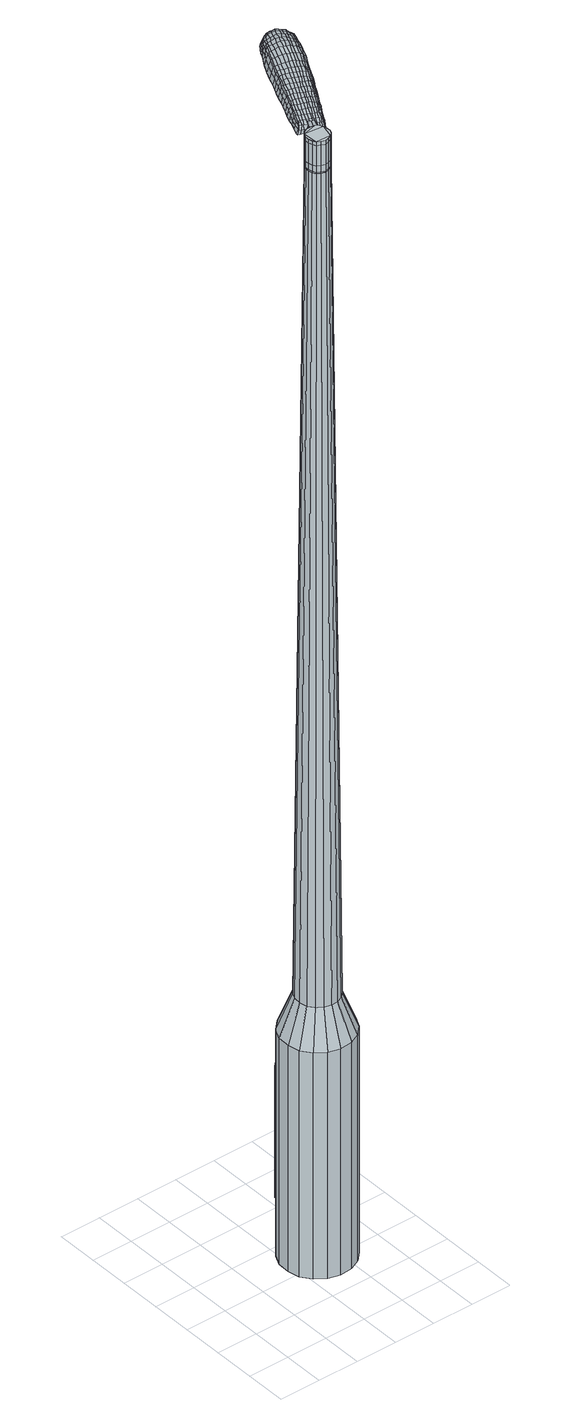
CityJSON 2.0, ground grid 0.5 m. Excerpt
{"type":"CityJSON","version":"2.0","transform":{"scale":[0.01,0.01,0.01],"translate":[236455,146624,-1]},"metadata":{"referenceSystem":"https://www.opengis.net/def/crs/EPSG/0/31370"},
"CityObjects":{
"object1":{"type":"GenericCityObject","attributes":{"cluster":500,"mean_distance_to_centroid":0.278,"new_centroid_x":236456.34,"new_centroid_y":146625.12,"mean_distance_to_camera":11.69,"H1":11.29,"H2":9.83,"Z_final":112.22,"cluster2":41,"proj_x":236461.3,"proj_y":146627.48,"id_line":33906,"bearing_l":154.53,"distance":5.5,"orientation":"right","G_obj":64.53},"geometry":[{"type":"MultiSurface","lod":"2","boundaries":[[[0,1,2,3]],[[1,4,5,2]],[[4,6,7,5]],[[6,8,9,7]],[[8,10,11,9]],[[10,12,13,11]],[[12,14,15,13]],[[14,16,17,15]],[[16,18,19,17]],[[18,20,21,19]],[[20,22,23,21]],[[22,24,25,23]],[[24,26,27,25]],[[26,28,29,27]],[[28,30,31,29]],[[30,32,33,31]],[[32,34,35,33]],[[34,0,3,35]],[[36,37,38,39]],[[38,40,41,42]],[[41,43,42]],[[42,44,45,46]],[[45,47,46]],[[46,48,49,50]],[[49,51,50]],[[42,46,50,38]],[[50,52,39,38]],[[53,36,39]],[[2,5,7,35]],[[7,9,11,15]],[[11,13,15]],[[15,17,19,23]],[[19,21,23]],[[23,25,27,31]],[[27,29,31]],[[15,23,31,7]],[[31,33,35,7]],[[3,2,35]],[[1,0,54,55]],[[0,34,56,54]],[[34,32,57,56]],[[32,30,58,57]],[[30,28,59,58]],[[28,26,60,59]],[[26,24,61,60]],[[24,22,62,61]],[[22,20,63,62]],[[20,18,64,63]],[[18,16,65,64]],[[16,14,66,65]],[[14,12,67,66]],[[12,10,68,67]],[[10,8,69,68]],[[8,6,70,69]],[[6,4,71,70]],[[4,1,55,71]],[[55,54,72,73]],[[54,56,74,72]],[[56,57,75,74]],[[57,58,76,75]],[[58,59,77,76]],[[59,60,78,77]],[[60,61,79,78]],[[61,62,80,79]],[[62,63,81,80]],[[63,64,82,81]],[[64,65,83,82]],[[65,66,84,83]],[[66,67,85,84]],[[67,68,86,85]],[[68,69,87,86]],[[69,70,88,87]],[[70,71,89,88]],[[71,55,73,89]],[[90,91,92,93]],[[74,94,91,90]],[[95,96,94,74]],[[97,98,96,95]],[[99,100,98,97]],[[101,102,100,99]],[[79,103,102,101]],[[80,104,103,79]],[[105,106,104,80]],[[82,107,106,105]],[[108,109,107,82]],[[84,110,109,108]],[[111,112,110,84]],[[113,114,112,111]],[[115,116,114,113]],[[88,117,116,115]],[[89,118,117,88]],[[93,92,118,89]],[[119,120,121,122]],[[123,119,122,124]],[[125,123,124,126]],[[127,125,126,128]],[[129,127,128,130]],[[131,129,130,132]],[[133,131,132,134]],[[135,133,134,136]],[[137,135,136,138]],[[139,137,138,140]],[[141,139,140,142]],[[143,141,142,144]],[[145,143,144,146]],[[147,145,146,148]],[[149,147,148,150]],[[151,149,150,152]],[[73,72,90,93]],[[72,74,90]],[[75,95,74]],[[75,76,97,95]],[[76,77,99,97]],[[77,78,101,99]],[[78,79,101]],[[81,105,80]],[[81,82,105]],[[83,108,82]],[[83,84,108]],[[85,111,84]],[[85,86,113,111]],[[86,87,115,113]],[[87,88,115]],[[73,93,89]],[[153,154,92,91]],[[154,118,92]],[[155,116,117]],[[155,156,114,116]],[[156,157,112,114]],[[157,110,112]],[[158,109,110]],[[158,107,109]],[[159,106,107]],[[159,104,106]],[[160,102,103]],[[160,161,100,102]],[[161,162,98,100]],[[162,163,96,98]],[[163,94,96]],[[153,91,94]],[[39,52,151,164]],[[154,153,165,152]],[[53,39,164,120]],[[153,94,121,165]],[[36,53,120,119]],[[94,163,122,121]],[[37,36,119,123]],[[163,162,124,122]],[[38,37,123,125]],[[162,161,126,124]],[[40,38,125,127]],[[161,160,128,126]],[[41,40,127,129]],[[160,103,130,128]],[[43,41,129,131]],[[103,104,132,130]],[[42,43,131,133]],[[104,159,134,132]],[[44,42,133,135]],[[159,107,136,134]],[[45,44,135,137]],[[107,158,138,136]],[[47,45,137,139]],[[158,110,140,138]],[[46,47,139,141]],[[110,157,142,140]],[[48,46,141,143]],[[157,156,144,142]],[[49,48,143,145]],[[156,155,146,144]],[[51,49,145,147]],[[155,117,148,146]],[[50,51,147,149]],[[117,118,150,148]],[[52,50,149,151]],[[118,154,152,150]],[[151,152,166,167]],[[152,165,168,166]],[[165,121,169,168]],[[121,120,170,169]],[[120,164,171,170]],[[164,151,167,171]],[[172,173,174,175]],[[176,172,175,177]],[[172,176,178,179]],[[173,172,179,180]],[[181,182,183,184]],[[185,181,184,186]],[[181,185,187,188]],[[182,181,188,189]],[[190,191,192,193]],[[194,190,193,195]],[[190,194,196,197]],[[191,190,197,198]],[[199,200,201,202]],[[203,199,202,204]],[[199,203,205,206]],[[200,199,206,207]],[[208,209,210,211]],[[212,208,211,213]],[[208,212,214,215]],[[209,208,215,216]],[[217,218,219,220]],[[221,217,220,222]],[[217,221,223,224]],[[218,217,224,225]],[[226,227,228,229]],[[218,226,229,219]],[[226,218,225,230]],[[227,226,230,231]],[[232,233,234,235]],[[227,232,235,228]],[[232,227,231,236]],[[233,232,236,237]],[[238,176,177,239]],[[233,238,239,234]],[[238,233,237,240]],[[176,238,240,178]],[[241,242,243,244]],[[245,241,244,246]],[[241,245,247,248]],[[242,241,248,249]],[[250,251,252,253]],[[242,250,253,243]],[[250,242,249,254]],[[251,250,254,255]],[[256,257,258,259]],[[251,256,259,252]],[[256,251,255,260]],[[257,256,260,261]],[[262,263,264,265]],[[257,262,265,258]],[[262,257,261,266]],[[263,262,266,267]],[[268,173,180,269]],[[263,268,269,264]],[[268,263,267,270]],[[173,268,270,174]],[[271,272,273,274]],[[275,271,274,276]],[[271,275,277,278]],[[272,271,278,279]],[[280,281,282,283]],[[272,280,283,273]],[[280,272,279,284]],[[281,280,284,285]],[[286,287,288,289]],[[281,286,289,282]],[[286,281,285,290]],[[287,286,290,291]],[[292,185,186,293]],[[287,292,293,288]],[[292,287,291,294]],[[185,292,294,187]],[[295,296,297,298]],[[299,295,298,300]],[[295,299,301,302]],[[296,295,302,303]],[[304,305,306,307]],[[296,304,307,297]],[[304,296,303,308]],[[305,304,308,309]],[[310,311,312,313]],[[305,310,313,306]],[[310,305,309,314]],[[311,310,314,315]],[[316,317,318,319]],[[311,316,319,312]],[[316,311,315,320]],[[317,316,320,321]],[[322,182,189,323]],[[317,322,323,318]],[[322,317,321,324]],[[182,322,324,183]],[[325,211,210,326]],[[327,325,326,328]],[[325,327,329,330]],[[211,325,330,213]],[[331,327,328,332]],[[333,331,332,334]],[[331,333,335,336]],[[327,331,336,329]],[[337,333,334,338]],[[339,337,338,340]],[[337,339,341,342]],[[333,337,342,335]],[[343,339,340,344]],[[345,343,344,346]],[[343,345,347,348]],[[339,343,348,341]],[[349,345,346,350]],[[200,349,350,201]],[[349,200,207,351]],[[345,349,351,347]],[[352,353,198,197]],[[354,352,197,196]],[[352,354,355,356]],[[353,352,356,357]],[[358,359,357,356]],[[360,358,356,355]],[[358,360,361,362]],[[359,358,362,363]],[[364,365,363,362]],[[366,364,362,361]],[[364,366,367,368]],[[365,364,368,369]],[[370,371,369,368]],[[372,370,368,367]],[[370,372,205,203]],[[371,370,203,204]],[[373,374,375,376]],[[275,373,376,277]],[[373,275,276,377]],[[374,373,377,378]],[[379,194,195,380]],[[374,379,380,375]],[[379,374,378,381]],[[194,379,381,196]],[[382,383,384,385]],[[221,382,385,223]],[[382,221,222,386]],[[383,382,386,387]],[[388,389,390,391]],[[383,388,391,384]],[[388,383,387,392]],[[389,388,392,393]],[[394,191,198,395]],[[389,394,395,390]],[[394,389,393,396]],[[191,394,396,192]],[[397,398,399,400]],[[179,397,400,180]],[[397,179,178,401]],[[398,397,401,402]],[[403,404,405,406]],[[398,403,406,399]],[[403,398,402,407]],[[404,403,407,408]],[[409,202,201,410]],[[404,409,410,405]],[[409,404,408,411]],[[202,409,411,204]],[[412,413,414,415]],[[184,412,415,186]],[[412,184,183,416]],[[413,412,416,417]],[[418,206,205,419]],[[413,418,419,414]],[[418,413,417,420]],[[206,418,420,207]],[[421,422,423,424]],[[299,421,424,301]],[[421,299,300,425]],[[422,421,425,426]],[[427,212,213,428]],[[422,427,428,423]],[[427,422,426,429]],[[212,427,429,214]],[[430,431,432,433]],[[245,430,433,247]],[[430,245,246,434]],[[431,430,434,435]],[[436,437,438,439]],[[431,436,439,432]],[[436,431,435,440]],[[437,436,440,441]],[[442,209,216,443]],[[437,442,443,438]],[[442,437,441,444]],[[209,442,444,210]],[[445,446,435,434]],[[244,445,434,246]],[[445,244,243,447]],[[446,445,447,448]],[[449,450,441,440]],[[446,449,440,435]],[[449,446,448,451]],[[450,449,451,452]],[[453,326,210,444]],[[450,453,444,441]],[[453,450,452,454]],[[326,453,454,328]],[[455,456,457,458]],[[302,455,458,303]],[[455,302,301,424]],[[456,455,424,423]],[[459,330,329,460]],[[456,459,460,457]],[[459,456,423,428]],[[330,459,428,213]],[[461,462,448,447]],[[253,461,447,243]],[[461,253,252,463]],[[462,461,463,464]],[[465,466,452,451]],[[462,465,451,448]],[[465,462,464,467]],[[466,465,467,468]],[[469,332,328,454]],[[466,469,454,452]],[[469,466,468,470]],[[332,469,470,334]],[[471,472,473,474]],[[308,471,474,309]],[[471,308,303,458]],[[472,471,458,457]],[[475,336,335,476]],[[472,475,476,473]],[[475,472,457,460]],[[336,475,460,329]],[[477,478,464,463]],[[259,477,463,252]],[[477,259,258,479]],[[478,477,479,480]],[[481,482,468,467]],[[478,481,467,464]],[[481,478,480,483]],[[482,481,483,484]],[[485,338,334,470]],[[482,485,470,468]],[[485,482,484,486]],[[338,485,486,340]],[[487,488,489,490]],[[314,487,490,315]],[[487,314,309,474]],[[488,487,474,473]],[[491,342,341,492]],[[488,491,492,489]],[[491,488,473,476]],[[342,491,476,335]],[[493,494,480,479]],[[265,493,479,258]],[[493,265,264,495]],[[494,493,495,496]],[[497,498,484,483]],[[494,497,483,480]],[[497,494,496,499]],[[498,497,499,500]],[[501,344,340,486]],[[498,501,486,484]],[[501,498,500,502]],[[344,501,502,346]],[[503,504,505,506]],[[320,503,506,321]],[[503,320,315,490]],[[504,503,490,489]],[[507,348,347,508]],[[504,507,508,505]],[[507,504,489,492]],[[348,507,492,341]],[[509,510,496,495]],[[269,509,495,264]],[[509,269,180,400]],[[510,509,400,399]],[[511,512,500,499]],[[510,511,499,496]],[[511,510,399,406]],[[512,511,406,405]],[[513,350,346,502]],[[512,513,502,500]],[[513,512,405,410]],[[350,513,410,201]],[[514,515,417,416]],[[324,514,416,183]],[[514,324,321,506]],[[515,514,506,505]],[[516,351,207,420]],[[515,516,420,417]],[[516,515,505,508]],[[351,516,508,347]],[[517,518,378,377]],[[274,517,377,276]],[[517,274,273,519]],[[518,517,519,520]],[[521,354,196,381]],[[518,521,381,378]],[[521,518,520,522]],[[354,521,522,355]],[[523,524,525,526]],[[224,523,526,225]],[[523,224,223,385]],[[524,523,385,384]],[[527,528,529,530]],[[524,527,530,525]],[[527,524,384,391]],[[528,527,391,390]],[[531,353,357,532]],[[528,531,532,529]],[[531,528,390,395]],[[353,531,395,198]],[[533,534,520,519]],[[283,533,519,273]],[[533,283,282,535]],[[534,533,535,536]],[[537,360,355,522]],[[534,537,522,520]],[[537,534,536,538]],[[360,537,538,361]],[[539,540,541,542]],[[230,539,542,231]],[[539,230,225,526]],[[540,539,526,525]],[[543,544,545,546]],[[540,543,546,541]],[[543,540,525,530]],[[544,543,530,529]],[[547,359,363,548]],[[544,547,548,545]],[[547,544,529,532]],[[359,547,532,357]],[[549,550,536,535]],[[289,549,535,282]],[[549,289,288,551]],[[550,549,551,552]],[[553,366,361,538]],[[550,553,538,536]],[[553,550,552,554]],[[366,553,554,367]],[[555,556,557,558]],[[236,555,558,237]],[[555,236,231,542]],[[556,555,542,541]],[[559,560,561,562]],[[556,559,562,557]],[[559,556,541,546]],[[560,559,546,545]],[[563,365,369,564]],[[560,563,564,561]],[[563,560,545,548]],[[365,563,548,363]],[[565,566,552,551]],[[293,565,551,288]],[[565,293,186,415]],[[566,565,415,414]],[[567,372,367,554]],[[566,567,554,552]],[[567,566,414,419]],[[372,567,419,205]],[[568,569,402,401]],[[240,568,401,178]],[[568,240,237,558]],[[569,568,558,557]],[[570,571,408,407]],[[569,570,407,402]],[[570,569,557,562]],[[571,570,562,561]],[[572,371,204,411]],[[571,572,411,408]],[[572,571,561,564]],[[371,572,564,369]],[[573,574,575,576]],[[576,575,577,578]],[[579,577,575,580]],[[580,575,574,581]],[[582,583,584,585]],[[585,584,586,587]],[[588,586,584,589]],[[589,584,583,590]],[[591,592,593,594]],[[594,593,595,596]],[[597,595,593,598]],[[598,593,592,599]],[[600,601,602,603]],[[603,602,604,605]],[[606,604,602,607]],[[607,602,601,608]],[[609,610,611,612]],[[612,611,613,614]],[[615,613,611,616]],[[616,611,610,617]],[[618,619,620,621]],[[621,620,622,623]],[[624,622,620,625]],[[625,620,619,626]],[[627,628,629,630]],[[630,629,619,618]],[[626,619,629,631]],[[631,629,628,632]],[[633,634,635,636]],[[636,635,628,627]],[[632,628,635,637]],[[637,635,634,638]],[[578,577,639,640]],[[640,639,634,633]],[[638,634,639,641]],[[641,639,577,579]],[[642,643,644,645]],[[645,644,646,647]],[[648,646,644,649]],[[649,644,643,650]],[[651,652,653,654]],[[654,653,643,642]],[[650,643,653,655]],[[655,653,652,656]],[[657,658,659,660]],[[660,659,652,651]],[[656,652,659,661]],[[661,659,658,662]],[[663,664,665,666]],[[666,665,658,657]],[[662,658,665,667]],[[667,665,664,668]],[[581,574,669,670]],[[670,669,664,663]],[[668,664,669,671]],[[671,669,574,573]],[[672,673,674,675]],[[675,674,676,677]],[[678,676,674,679]],[[679,674,673,680]],[[681,682,683,684]],[[684,683,673,672]],[[680,673,683,685]],[[685,683,682,686]],[[687,688,689,690]],[[690,689,682,681]],[[686,682,689,691]],[[691,689,688,692]],[[587,586,693,694]],[[694,693,688,687]],[[692,688,693,695]],[[695,693,586,588]],[[696,697,698,699]],[[699,698,700,701]],[[702,700,698,703]],[[703,698,697,704]],[[705,706,707,708]],[[708,707,697,696]],[[704,697,707,709]],[[709,707,706,710]],[[711,712,713,714]],[[714,713,706,705]],[[710,706,713,715]],[[715,713,712,716]],[[717,718,719,720]],[[720,719,712,711]],[[716,712,719,721]],[[721,719,718,722]],[[590,583,723,724]],[[724,723,718,717]],[[722,718,723,725]],[[725,723,583,582]],[[609,612,726,727]],[[727,726,728,729]],[[730,728,726,731]],[[731,726,612,614]],[[729,728,732,733]],[[733,732,734,735]],[[736,734,732,737]],[[737,732,728,730]],[[735,734,738,739]],[[739,738,740,741]],[[742,740,738,743]],[[743,738,734,736]],[[741,740,744,745]],[[745,744,746,747]],[[748,746,744,749]],[[749,744,740,742]],[[747,746,750,751]],[[751,750,601,600]],[[608,601,750,752]],[[752,750,746,748]],[[599,753,754,598]],[[598,754,755,597]],[[756,755,754,757]],[[757,754,753,758]],[[758,759,760,757]],[[757,760,761,756]],[[762,761,760,763]],[[763,760,759,764]],[[764,765,766,763]],[[763,766,767,762]],[[768,767,766,769]],[[769,766,765,770]],[[770,771,772,769]],[[769,772,773,768]],[[606,773,772,604]],[[604,772,771,605]],[[774,775,776,777]],[[777,776,676,678]],[[677,676,776,778]],[[778,776,775,779]],[[596,595,780,781]],[[781,780,775,774]],[[779,775,780,782]],[[782,780,595,597]],[[783,784,785,786]],[[786,785,622,624]],[[623,622,785,787]],[[787,785,784,788]],[[789,790,791,792]],[[792,791,784,783]],[[788,784,791,793]],[[793,791,790,794]],[[599,592,795,796]],[[796,795,790,789]],[[794,790,795,797]],[[797,795,592,591]],[[798,799,800,801]],[[801,800,580,581]],[[579,580,800,802]],[[802,800,799,803]],[[804,805,806,807]],[[807,806,799,798]],[[803,799,806,808]],[[808,806,805,809]],[[600,603,810,811]],[[811,810,805,804]],[[809,805,810,812]],[[812,810,603,605]],[[813,814,815,816]],[[816,815,585,587]],[[582,585,815,817]],[[817,815,814,818]],[[606,607,819,820]],[[820,819,814,813]],[[818,814,819,821]],[[821,819,607,608]],[[822,823,700,824]],[[824,700,702]],[[701,700,825]],[[825,700,823,826]],[[614,613,827,828]],[[828,827,823,822]],[[826,823,827,829]],[[829,827,613,615]],[[830,831,646,832]],[[832,646,648]],[[647,646,833]],[[833,646,831,834]],[[835,836,837,838]],[[838,837,831,830]],[[834,831,837,839]],[[839,837,836,840]],[[617,610,841,842]],[[842,841,836,835]],[[840,836,841,843]],[[843,841,610,609]],[[834,844,845,833]],[[833,845,645,647]],[[642,645,845,846]],[[846,845,844,847]],[[840,848,849,839]],[[839,849,844,834]],[[847,844,849,850]],[[850,849,848,851]],[[609,727,852,843]],[[843,852,848,840]],[[851,848,852,853]],[[853,852,727,729]],[[854,855,856,857]],[[857,856,703,704]],[[702,703,856,824]],[[824,856,855,822]],[[730,731,858,859]],[[859,858,855,854]],[[822,855,858,828]],[[828,858,731,614]],[[847,860,846]],[[846,860,654,642]],[[651,654,860,861]],[[861,860,862]],[[851,863,864,850]],[[850,864,860,847]],[[862,860,864,865]],[[865,864,863,866]],[[729,733,867,853]],[[853,867,863,851]],[[866,863,867,868]],[[868,867,733,735]],[[869,870,871,872]],[[872,871,709,710]],[[704,709,871,857]],[[857,871,870,854]],[[736,737,873,874]],[[874,873,870,869]],[[854,870,873,859]],[[859,873,737,730]],[[862,875,861]],[[861,875,660,651]],[[657,660,875,876]],[[876,875,877]],[[866,878,879,865]],[[865,879,875,862]],[[877,875,879,880]],[[880,879,878,881]],[[735,739,882,868]],[[868,882,878,866]],[[881,878,882,883]],[[883,882,739,741]],[[884,885,886,887]],[[887,886,715,716]],[[710,715,886,872]],[[872,886,885,869]],[[742,743,888,889]],[[889,888,885,884]],[[869,885,888,874]],[[874,888,743,736]],[[877,890,891,876]],[[876,891,666,657]],[[663,666,891,892]],[[892,891,890,893]],[[881,894,895,880]],[[880,895,890,877]],[[893,890,895,896]],[[896,895,894,897]],[[741,745,898,883]],[[883,898,894,881]],[[897,894,898,899]],[[899,898,745,747]],[[900,901,902,903]],[[903,902,721,722]],[[716,721,902,887]],[[887,902,901,884]],[[748,749,904,905]],[[905,904,901,900]],[[884,901,904,889]],[[889,904,749,742]],[[893,906,907,892]],[[892,907,670,663]],[[581,670,907,801]],[[801,907,906,798]],[[897,908,909,896]],[[896,909,906,893]],[[798,906,909,807]],[[807,909,908,804]],[[747,751,910,899]],[[899,910,908,897]],[[804,908,910,811]],[[811,910,751,600]],[[818,911,912,817]],[[817,912,725,582]],[[722,725,912,903]],[[903,912,911,900]],[[608,752,913,821]],[[821,913,911,818]],[[900,911,913,905]],[[905,913,752,748]],[[779,914,915,778]],[[778,915,675,677]],[[672,675,915,916]],[[916,915,914,917]],[[597,755,918,782]],[[782,918,914,779]],[[917,914,918,919]],[[919,918,755,756]],[[920,921,922,923]],[[923,922,625,626]],[[624,625,922,786]],[[786,922,921,783]],[[924,925,926,927]],[[927,926,921,920]],[[783,921,926,792]],[[792,926,925,789]],[[758,753,928,929]],[[929,928,925,924]],[[789,925,928,796]],[[796,928,753,599]],[[917,930,931,916]],[[916,931,684,672]],[[681,684,931,932]],[[932,931,930,933]],[[756,761,934,919]],[[919,934,930,917]],[[933,930,934,935]],[[935,934,761,762]],[[936,937,938,939]],[[939,938,631,632]],[[626,631,938,923]],[[923,938,937,920]],[[940,941,942,943]],[[943,942,937,936]],[[920,937,942,927]],[[927,942,941,924]],[[764,759,944,945]],[[945,944,941,940]],[[924,941,944,929]],[[929,944,759,758]],[[933,946,947,932]],[[932,947,690,681]],[[687,690,947,948]],[[948,947,946,949]],[[762,767,950,935]],[[935,950,946,933]],[[949,946,950,951]],[[951,950,767,768]],[[952,953,954,955]],[[955,954,637,638]],[[632,637,954,939]],[[939,954,953,936]],[[956,957,958,959]],[[959,958,953,952]],[[936,953,958,943]],[[943,958,957,940]],[[770,765,960,961]],[[961,960,957,956]],[[940,957,960,945]],[[945,960,765,764]],[[949,962,963,948]],[[948,963,694,687]],[[587,694,963,816]],[[816,963,962,813]],[[768,773,964,951]],[[951,964,962,949]],[[813,962,964,820]],[[820,964,773,606]],[[803,965,966,802]],[[802,966,641,579]],[[638,641,966,955]],[[955,966,965,952]],[[809,967,968,808]],[[808,968,965,803]],[[952,965,968,959]],[[959,968,967,956]],[[605,771,969,812]],[[812,969,967,809]],[[956,967,969,961]],[[961,969,771,770]],[[573,576,175,174]],[[576,578,177,175]],[[588,589,188,187]],[[589,590,189,188]],[[591,594,193,192]],[[594,596,195,193]],[[615,616,215,214]],[[616,617,216,215]],[[618,621,220,219]],[[621,623,222,220]],[[627,630,229,228]],[[630,618,219,229]],[[633,636,235,234]],[[636,627,228,235]],[[578,640,239,177]],[[640,633,234,239]],[[648,649,248,247]],[[649,650,249,248]],[[650,655,254,249]],[[655,656,255,254]],[[656,661,260,255]],[[661,662,261,260]],[[662,667,266,261]],[[667,668,267,266]],[[668,671,270,267]],[[671,573,174,270]],[[678,679,278,277]],[[679,680,279,278]],[[680,685,284,279]],[[685,686,285,284]],[[686,691,290,285]],[[691,692,291,290]],[[692,695,294,291]],[[695,588,187,294]],[[696,699,298,297]],[[699,701,300,298]],[[705,708,307,306]],[[708,696,297,307]],[[711,714,313,312]],[[714,705,306,313]],[[717,720,319,318]],[[720,711,312,319]],[[590,724,323,189]],[[724,717,318,323]],[[774,777,376,375]],[[777,678,277,376]],[[596,781,380,195]],[[781,774,375,380]],[[623,787,386,222]],[[787,788,387,386]],[[788,793,392,387]],[[793,794,393,392]],[[794,797,396,393]],[[797,591,192,396]],[[701,825,425,300]],[[825,826,426,425]],[[826,829,429,426]],[[829,615,214,429]],[[830,832,433,432]],[[832,648,247,433]],[[835,838,439,438]],[[838,830,432,439]],[[617,842,443,216]],[[842,835,438,443]],[[970,971,972,973]],[[974,975,973,972]],[[976,977,978,979]],[[980,981,982,983]],[[971,984,985,972]],[[986,974,972,985]],[[987,976,979,988]],[[989,990,981,980]],[[984,991,992,985]],[[992,993,986,985]],[[994,987,988,995]],[[996,990,989,997]],[[991,998,999,992]],[[999,1000,993,992]],[[1001,994,995,1002]],[[1003,996,997,1004]],[[1005,1006,1007,1008]],[[1009,1010,1006,1005]],[[1009,1011,1012,1010]],[[1011,1013,1014,1012]],[[1015,1016,1017,1018]],[[1019,1020,1016,1015]],[[1021,1022,1020,1019]],[[1023,1024,1022,1021]],[[1018,1007,1006,1015]],[[1015,1006,1010,1019]],[[1010,1012,1021,1019]],[[1012,1014,1023,1021]],[[979,978,975,974]],[[988,979,974,986]],[[993,995,988,986]],[[1000,1002,995,993]],[[980,983,977,976]],[[989,980,976,987]],[[997,989,987,994]],[[1004,997,994,1001]],[[981,1005,1008,982]],[[990,1009,1005,981]],[[1011,1009,990,996]],[[1013,1011,996,1003]],[[1025,1026,1027,1028]],[[1027,1029,1030,1031]],[[1027,1031,1032,1033]],[[1027,1033,1028]],[[1034,1025,1028,1035]],[[1036,1035,1028,1037]],[[1038,1037,1028]],[[1039,1027,1026,1040]],[[1041,1039,1040,1042]],[[1043,1041,1042,1044]],[[1045,1043,1044,1046]],[[1047,1045,1046,1048]],[[1048,1049,1050,1051]],[[1048,1051,1052,1053]],[[1048,1053,1054,1055]],[[1054,1056,1057,1058]],[[1054,1058,1059,1060]],[[1054,1060,1055]],[[1048,1055,1047]],[[1061,1062,1026,1025]],[[1063,1064,1029,1027]],[[1065,1066,1038,1028]],[[1062,1067,1040,1026]],[[1068,1063,1027,1039]],[[1067,1069,1042,1040]],[[1070,1068,1039,1041]],[[1069,1071,1044,1042]],[[1072,1070,1041,1043]],[[1071,1073,1046,1044]],[[1074,1072,1043,1045]],[[1073,1075,1048,1046]],[[1076,1074,1045,1047]],[[1075,1077,1049,1048]],[[1078,1079,1056,1054]],[[1080,1076,1047,1055]],[[1050,1049,1077,1081]],[[1051,1050,1081,1082]],[[1052,1051,1082,1083]],[[1053,1052,1083,1084]],[[1054,1053,1084,1078]],[[1085,1061,1025,1034]],[[1086,1085,1034,1035]],[[1087,1086,1035,1036]],[[1088,1087,1036,1037]],[[1066,1088,1037,1038]],[[1030,1029,1064,1089]],[[1057,1056,1079,1090]],[[1031,1030,1089,1091]],[[1032,1031,1091,1092]],[[1033,1032,1092,1093]],[[1028,1033,1093,1065]],[[1058,1057,1090,1094]],[[1059,1058,1094,1095]],[[1060,1059,1095,1096]],[[1055,1060,1096,1080]]]}]}
},
"vertices":[
[151,152,384],[163,144,384],[163,144,96],[151,152,96],[171,131,384],[171,131,96],[175,117,384],[175,117,96],[174,103,384],[174,103,96],[167,89,384],[167,89,96],[157,79,384],[157,79,96],[144,73,384],[144,73,96],[129,72,384],[129,72,96],[115,76,384],[115,76,96],[103,84,384],[103,84,96],[94,96,384],[94,96,96],[91,110,384],[91,110,96],[92,125,384],[92,125,96],[98,138,384],[98,138,96],[109,149,384],[109,149,96],[122,155,384],[122,155,96],[137,156,384],[137,156,96],[130,127,1524],[125,125,1524],[122,122,1524],[139,126,1524],[120,117,1524],[120,113,1524],[123,104,1524],[121,108,1524],[127,102,1524],[132,100,1524],[141,103,1524],[136,101,1524],[144,106,1524],[146,110,1524],[145,119,1524],[146,115,1524],[143,123,1524],[134,127,1524],[144,137,429],[151,131,429],[135,139,429],[127,138,429],[119,135,429],[112,128,429],[109,121,429],[108,112,429],[110,103,429],[115,96,429],[122,91,429],[131,89,429],[139,89,429],[147,93,429],[153,99,429],[157,107,429],[158,116,429],[156,124,429],[139,126,1483],[143,123,1483],[134,127,1483],[130,127,1483],[125,125,1483],[122,122,1483],[120,117,1483],[120,113,1483],[121,108,1483],[123,104,1483],[127,102,1483],[132,100,1483],[136,101,1483],[141,103,1483],[144,106,1483],[146,110,1483],[146,115,1483],[145,119,1483],[138,125,1483],[138,125,1485],[142,123,1485],[142,123,1483],[134,127,1485],[130,126,1483],[130,126,1485],[126,124,1483],[126,124,1485],[122,121,1483],[122,121,1485],[121,117,1483],[121,117,1485],[120,113,1485],[121,108,1485],[124,105,1483],[124,105,1485],[127,102,1485],[132,101,1483],[132,101,1485],[136,101,1485],[140,103,1483],[140,103,1485],[143,106,1483],[143,106,1485],[145,110,1483],[145,110,1485],[146,115,1485],[145,119,1485],[130,127,1519],[134,127,1519],[134,127,1493],[130,127,1493],[125,125,1519],[125,125,1493],[122,122,1519],[122,122,1493],[120,117,1519],[120,117,1493],[120,113,1519],[120,113,1493],[121,108,1519],[121,108,1493],[123,104,1519],[123,104,1493],[127,102,1519],[127,102,1493],[132,100,1519],[132,100,1493],[136,101,1519],[136,101,1493],[141,103,1519],[141,103,1493],[144,106,1519],[144,106,1493],[146,110,1519],[146,110,1493],[146,115,1519],[146,115,1493],[145,119,1519],[145,119,1493],[143,123,1519],[143,123,1493],[139,126,1485],[143,123,1485],[146,110,1485],[144,106,1485],[141,103,1485],[132,100,1485],[123,104,1485],[120,117,1485],[122,122,1485],[125,125,1485],[130,127,1485],[139,126,1519],[139,126,1493],[150,141,1513],[150,141,1518],[147,143,1513],[144,144,1513],[144,144,1518],[147,143,1518],[196,201,1519],[193,195,1518],[195,196,1509],[198,202,1510],[200,209,1519],[202,209,1510],[198,209,1526],[194,201,1525],[191,195,1525],[162,218,1519],[159,212,1518],[160,210,1525],[163,217,1525],[165,226,1519],[166,225,1526],[164,228,1510],[161,220,1510],[158,213,1509],[209,277,1519],[212,275,1519],[213,276,1513],[209,278,1513],[205,278,1519],[205,278,1513],[204,276,1524],[208,275,1524],[212,274,1524],[177,210,1530],[174,203,1529],[177,202,1529],[180,208,1530],[181,218,1531],[184,217,1531],[178,220,1530],[174,211,1530],[171,205,1529],[143,137,1512],[145,136,1512],[146,137,1517],[143,138,1517],[140,138,1512],[141,139,1517],[140,139,1506],[143,138,1506],[146,137,1506],[221,255,1519],[219,252,1519],[221,252,1512],[222,256,1512],[221,258,1518],[223,258,1512],[220,258,1522],[219,256,1523],[218,252,1524],[218,248,1519],[216,242,1519],[218,243,1512],[220,248,1512],[216,248,1524],[214,242,1525],[214,237,1519],[210,230,1519],[212,230,1511],[215,237,1511],[212,237,1526],[209,230,1526],[205,219,1519],[207,220,1510],[204,219,1526],[161,137,1513],[164,143,1513],[163,143,1518],[159,136,1517],[158,132,1512],[157,133,1516],[159,132,1506],[162,137,1507],[166,144,1507],[168,150,1514],[172,156,1515],[170,156,1520],[167,150,1519],[170,150,1507],[173,157,1507],[175,163,1515],[179,169,1516],[177,169,1522],[174,163,1521],[177,163,1508],[181,170,1508],[183,176,1517],[186,182,1517],[184,182,1524],[181,176,1523],[184,176,1508],[188,183,1509],[190,189,1518],[188,188,1524],[191,189,1509],[189,271,1519],[187,269,1519],[188,268,1524],[190,271,1523],[190,273,1518],[191,272,1522],[189,275,1512],[188,273,1512],[186,270,1512],[184,264,1519],[181,260,1519],[182,258,1525],[185,264,1524],[183,266,1512],[181,261,1512],[179,254,1519],[175,247,1519],[176,246,1526],[179,253,1526],[178,256,1511],[174,249,1511],[170,237,1519],[171,235,1526],[169,239,1510],[133,150,1513],[136,157,1513],[136,158,1507],[133,151,1507],[132,144,1512],[131,146,1506],[133,145,1516],[134,149,1517],[137,156,1518],[139,164,1514],[142,171,1515],[141,172,1507],[138,165,1507],[140,162,1519],[143,169,1520],[145,178,1515],[148,185,1516],[147,186,1508],[144,179,1508],[146,176,1521],[149,183,1522],[150,191,1517],[153,198,1517],[152,200,1509],[150,193,1508],[151,190,1523],[154,197,1524],[156,205,1518],[155,207,1509],[157,203,1524],[146,143,1519],[148,142,1519],[149,150,1520],[151,148,1520],[146,151,1520],[143,144,1519],[152,156,1522],[154,155,1522],[155,163,1523],[158,162,1523],[152,164,1523],[149,158,1521],[158,170,1524],[161,169,1524],[161,176,1525],[164,175,1525],[159,178,1525],[155,171,1524],[165,183,1526],[167,182,1526],[168,190,1527],[171,189,1527],[165,191,1527],[162,185,1526],[171,197,1528],[174,195,1528],[168,198,1528],[207,273,1527],[210,271,1527],[203,273,1526],[201,270,1527],[205,269,1528],[208,267,1528],[202,263,1529],[206,261,1529],[198,264,1528],[195,257,1530],[199,256,1530],[202,255,1530],[196,250,1531],[199,248,1531],[192,251,1530],[188,243,1531],[192,241,1531],[195,240,1531],[187,230,1531],[190,228,1531],[183,231,1531],[192,275,1518],[195,276,1519],[195,277,1513],[191,276,1513],[192,273,1523],[195,275,1523],[200,277,1519],[200,278,1513],[199,276,1524],[221,260,1518],[221,263,1518],[219,262,1523],[220,259,1523],[222,260,1513],[222,263,1513],[219,266,1519],[218,270,1519],[217,269,1524],[218,265,1523],[220,267,1513],[218,271,1513],[215,273,1519],[214,271,1524],[216,274,1513],[193,202,1528],[191,203,1528],[188,196,1528],[190,195,1527],[197,209,1528],[195,210,1529],[189,204,1529],[186,205,1530],[183,199,1529],[186,197,1528],[193,212,1529],[190,213,1530],[183,207,1530],[180,200,1529],[187,215,1531],[164,216,1528],[166,215,1529],[170,223,1529],[167,224,1528],[161,209,1527],[163,208,1528],[170,213,1529],[173,221,1530],[167,207,1528],[132,142,1512],[134,141,1512],[135,142,1517],[133,143,1517],[131,143,1506],[133,142,1506],[137,140,1512],[137,141,1517],[137,141,1506],[156,131,1512],[154,131,1512],[155,132,1506],[157,131,1506],[156,132,1517],[154,133,1517],[152,132,1512],[150,133,1512],[151,134,1506],[153,133,1506],[152,134,1517],[150,135,1517],[147,135,1512],[148,135,1506],[148,136,1517],[158,137,1519],[157,137,1519],[162,143,1520],[160,144,1520],[155,138,1519],[152,140,1519],[158,145,1520],[156,146,1520],[150,141,1519],[153,147,1520],[135,148,1519],[137,147,1519],[140,154,1520],[138,155,1520],[140,146,1519],[143,152,1520],[165,150,1521],[164,151,1521],[169,157,1522],[167,157,1522],[162,152,1521],[159,153,1521],[165,158,1522],[163,159,1523],[157,154,1522],[160,161,1523],[141,162,1521],[143,161,1521],[146,168,1522],[144,169,1522],[146,159,1521],[149,166,1522],[172,163,1523],[171,164,1523],[176,170,1524],[174,170,1524],[168,165,1523],[166,166,1524],[172,171,1525],[169,173,1525],[163,167,1524],[167,174,1525],[147,175,1523],[149,174,1523],[152,181,1524],[150,182,1524],[152,173,1524],[155,180,1525],[179,176,1525],[178,177,1525],[183,183,1526],[181,183,1526],[175,178,1526],[173,179,1526],[179,185,1527],[176,186,1527],[170,181,1526],[173,187,1527],[153,189,1525],[155,188,1525],[157,195,1526],[155,196,1526],[158,186,1526],[161,193,1527],[186,189,1527],[185,190,1527],[182,191,1527],[179,192,1528],[177,194,1528],[158,202,1527],[160,202,1527],[164,200,1528],[191,271,1525],[194,272,1525],[189,268,1526],[192,269,1526],[198,273,1526],[196,270,1527],[219,257,1525],[218,260,1525],[217,256,1526],[218,254,1525],[217,263,1525],[216,266,1526],[214,262,1527],[216,259,1526],[213,269,1526],[211,265,1527],[187,264,1526],[189,264,1527],[184,258,1527],[186,258,1528],[194,264,1528],[190,258,1529],[216,249,1526],[215,251,1527],[212,245,1528],[213,244,1527],[213,254,1527],[211,257,1528],[208,250,1529],[211,248,1528],[209,259,1528],[206,253,1530],[181,253,1528],[183,253,1529],[177,245,1528],[180,245,1529],[187,252,1529],[184,244,1530],[211,238,1528],[210,239,1528],[206,232,1529],[208,230,1528],[208,242,1529],[205,244,1530],[201,236,1530],[204,234,1530],[203,246,1530],[199,238,1531],[172,235,1529],[175,234,1529],[179,233,1530],[202,220,1528],[201,221,1529],[199,223,1530],[196,225,1530],[193,227,1531],[193,197,1509],[191,196,1518],[195,202,1518],[196,203,1509],[198,210,1519],[200,210,1510],[197,210,1525],[193,202,1525],[189,196,1525],[162,209,1525],[161,211,1518],[163,217,1518],[164,216,1525],[167,225,1519],[168,224,1525],[166,227,1510],[163,219,1509],[160,213,1509],[212,274,1513],[211,273,1519],[208,275,1519],[209,276,1513],[205,275,1519],[205,276,1513],[204,274,1524],[208,273,1524],[210,272,1524],[177,202,1528],[174,204,1528],[177,210,1529],[180,209,1529],[181,218,1529],[184,217,1529],[178,220,1529],[174,212,1529],[171,205,1528],[146,139,1516],[146,138,1512],[144,139,1512],[144,140,1516],[141,140,1512],[142,141,1516],[141,141,1506],[144,140,1506],[146,139,1506],[219,253,1512],[218,253,1519],[219,256,1518],[220,256,1512],[219,258,1518],[221,258,1512],[218,258,1522],[217,256,1523],[216,253,1523],[216,243,1512],[214,243,1519],[216,248,1519],[218,249,1512],[215,248,1524],[213,243,1525],[210,231,1511],[209,231,1519],[212,238,1519],[214,238,1511],[210,238,1525],[207,231,1526],[204,220,1519],[206,221,1510],[202,220,1526],[161,144,1518],[163,144,1513],[159,138,1513],[158,138,1517],[156,133,1512],[156,134,1515],[158,134,1506],[160,138,1506],[164,145,1507],[169,157,1520],[170,157,1514],[166,151,1514],[165,151,1519],[168,151,1507],[172,158,1507],[176,170,1522],[177,170,1516],[174,164,1515],[172,164,1521],[175,164,1508],[179,171,1508],[183,183,1523],[184,183,1517],[181,177,1516],[179,177,1522],[183,177,1508],[186,184,1508],[188,190,1517],[186,190,1524],[190,190,1509],[189,267,1523],[188,268,1519],[190,270,1518],[191,269,1523],[191,272,1518],[192,271,1522],[191,273,1512],[189,272,1512],[188,269,1512],[184,257,1525],[183,258,1519],[186,263,1519],[187,262,1524],[185,265,1512],[182,260,1512],[178,245,1526],[177,246,1519],[180,253,1519],[181,252,1525],[179,255,1511],[176,248,1511],[172,236,1519],[173,234,1526],[171,238,1510],[138,157,1507],[138,156,1513],[135,149,1513],[135,150,1506],[134,144,1512],[133,146,1506],[135,145,1515],[136,148,1517],[139,155,1518],[143,172,1507],[144,170,1514],[141,163,1514],[140,164,1507],[142,162,1519],[145,169,1520],[149,185,1508],[149,184,1516],[147,177,1515],[146,179,1508],[147,176,1521],[150,183,1522],[154,199,1508],[155,197,1517],[152,191,1516],[151,192,1508],[153,189,1522],[156,196,1523],[158,204,1517],[157,206,1509],[159,203,1524],[146,144,1518],[148,143,1518],[149,150,1519],[151,149,1519],[146,151,1519],[143,145,1518],[152,157,1520],[155,156,1520],[155,164,1521],[158,162,1521],[153,165,1521],[150,158,1520],[159,170,1523],[161,169,1523],[162,177,1524],[164,176,1524],[159,178,1524],[156,172,1523],[165,184,1525],[167,182,1525],[168,190,1526],[171,189,1526],[165,192,1526],[162,185,1525],[171,197,1527],[174,196,1527],[168,198,1527],[210,270,1526],[207,271,1526],[203,272,1525],[201,269,1526],[205,268,1526],[208,266,1526],[205,261,1528],[202,262,1528],[198,263,1527],[195,257,1528],[199,256,1529],[202,254,1529],[199,248,1530],[196,249,1530],[192,251,1529],[189,243,1530],[192,241,1530],[195,240,1530],[190,228,1530],[187,230,1530],[183,231,1530],[195,275,1513],[195,274,1518],[193,273,1518],[192,274,1512],[193,272,1523],[195,273,1523],[200,275,1519],[200,276,1513],[200,274,1523],[217,261,1523],[219,262,1518],[219,260,1518],[218,259,1523],[220,260,1512],[220,262,1512],[215,267,1523],[216,269,1519],[217,265,1519],[217,264,1523],[218,266,1513],[217,269,1513],[214,271,1519],[213,270,1524],[214,272,1513],[188,197,1527],[191,203,1527],[192,202,1527],[189,196,1526],[196,210,1527],[195,211,1528],[183,199,1528],[186,206,1528],[189,204,1528],[185,198,1527],[192,212,1528],[190,214,1529],[183,207,1529],[180,201,1528],[187,215,1529],[170,223,1528],[167,215,1527],[165,215,1527],[169,223,1527],[162,209,1526],[164,208,1527],[170,213,1528],[174,221,1528],[167,207,1527],[136,144,1516],[135,143,1512],[134,144,1516],[133,145,1506],[134,144,1506],[138,142,1512],[138,143,1516],[138,143,1506],[156,134,1506],[155,133,1512],[157,133,1506],[156,134,1516],[155,134,1516],[152,136,1506],[151,135,1512],[153,134,1512],[154,135,1506],[153,135,1516],[151,136,1516],[148,137,1512],[149,137,1506],[149,138,1516],[157,138,1518],[158,138,1518],[161,144,1519],[160,145,1519],[153,140,1518],[155,139,1518],[158,146,1519],[156,147,1519],[151,142,1518],[154,148,1519],[140,154,1519],[137,148,1518],[136,148,1518],[139,155,1519],[140,146,1518],[143,153,1519],[164,151,1520],[168,157,1521],[167,158,1521],[159,153,1520],[162,152,1520],[165,159,1521],[163,160,1521],[157,155,1520],[160,161,1521],[146,168,1521],[143,161,1520],[142,162,1520],[145,168,1521],[146,160,1520],[149,167,1521],[171,164,1522],[175,171,1523],[174,171,1523],[166,167,1522],[169,165,1522],[172,172,1523],[169,173,1524],[164,168,1523],[167,175,1524],[152,182,1523],[149,175,1522],[148,175,1522],[151,182,1523],[152,173,1522],[155,180,1523],[178,178,1524],[178,177,1524],[182,183,1525],[181,184,1525],[173,180,1525],[175,179,1524],[179,185,1525],[176,186,1526],[170,181,1525],[173,188,1526],[158,195,1525],[155,188,1524],[154,189,1524],[157,196,1525],[158,187,1524],[161,193,1525],[184,190,1526],[185,190,1526],[179,193,1527],[182,192,1526],[177,194,1527],[161,202,1526],[160,202,1526],[164,200,1526],[194,271,1524],[192,270,1524],[190,267,1525],[192,268,1525],[198,272,1525],[197,269,1525],[216,256,1525],[217,259,1524],[217,257,1524],[216,254,1525],[213,262,1526],[214,265,1525],[216,262,1524],[215,259,1525],[212,268,1525],[211,264,1526],[190,263,1526],[188,263,1526],[185,257,1526],[187,258,1527],[194,263,1526],[191,257,1527],[211,245,1527],[214,251,1526],[214,249,1526],[212,244,1526],[208,250,1528],[210,256,1527],[212,254,1526],[210,248,1527],[208,259,1527],[205,252,1528],[184,252,1527],[182,252,1527],[179,245,1527],[180,245,1528],[188,251,1528],[184,244,1529],[205,232,1528],[209,240,1527],[210,238,1527],[206,231,1527],[201,236,1529],[205,244,1529],[207,242,1528],[203,234,1528],[202,246,1529],[198,238,1530],[175,234,1528],[174,234,1528],[179,233,1529],[200,222,1528],[201,221,1528],[195,225,1529],[198,223,1529],[193,227,1530],[158,133,1508],[151,136,1508],[166,165,1509],[174,162,1509],[176,184,1510],[184,180,1510],[194,220,1512],[202,216,1512],[195,199,1511],[186,203,1511],[202,236,1513],[207,248,1514],[215,244,1514],[210,232,1513],[145,139,1508],[159,168,1509],[169,188,1510],[186,224,1512],[178,207,1511],[193,240,1513],[199,252,1514],[139,142,1508],[152,172,1509],[161,192,1510],[177,228,1512],[169,211,1511],[191,256,1514],[185,244,1513],[133,145,1508],[145,175,1509],[153,195,1510],[169,232,1512],[161,215,1511],[183,260,1514],[177,248,1513],[213,261,1514],[213,265,1514],[220,262,1514],[220,257,1514],[205,264,1514],[207,268,1514],[197,268,1514],[201,271,1514],[190,271,1514],[194,275,1514],[213,271,1515],[211,275,1515],[212,275,1515],[217,269,1515],[209,273,1515],[210,276,1515],[205,275,1515],[209,276,1515],[201,276,1515],[208,276,1515],[106,148,334],[109,151,334],[109,151,165],[99,141,171],[106,148,165],[103,145,165],[101,143,166],[100,142,167],[99,141,169],[103,145,334],[101,143,333],[100,142,332],[99,141,331],[99,141,328],[123,156,165],[123,156,334],[137,157,165],[137,157,334],[152,153,165],[152,153,334],[164,145,165],[164,145,334],[173,132,165],[173,132,334],[174,128,334],[175,125,334],[176,122,333],[176,120,332],[177,119,331],[177,118,328],[174,128,165],[177,118,171],[177,119,169],[176,120,167],[176,122,166],[175,125,165],[108,146,334],[111,148,334],[111,148,165],[108,146,165],[101,138,171],[101,138,328],[123,154,334],[123,154,165],[137,154,334],[137,154,165],[151,151,334],[151,151,165],[162,143,334],[162,143,165],[170,131,334],[170,131,165],[171,128,334],[174,118,328],[174,118,171],[171,128,165],[172,124,334],[173,121,333],[173,119,332],[174,118,331],[105,143,334],[103,141,333],[102,140,332],[101,139,331],[105,143,165],[174,118,169],[103,141,166],[102,140,167],[101,139,169],[173,119,167],[173,121,166],[172,124,165]
]}
